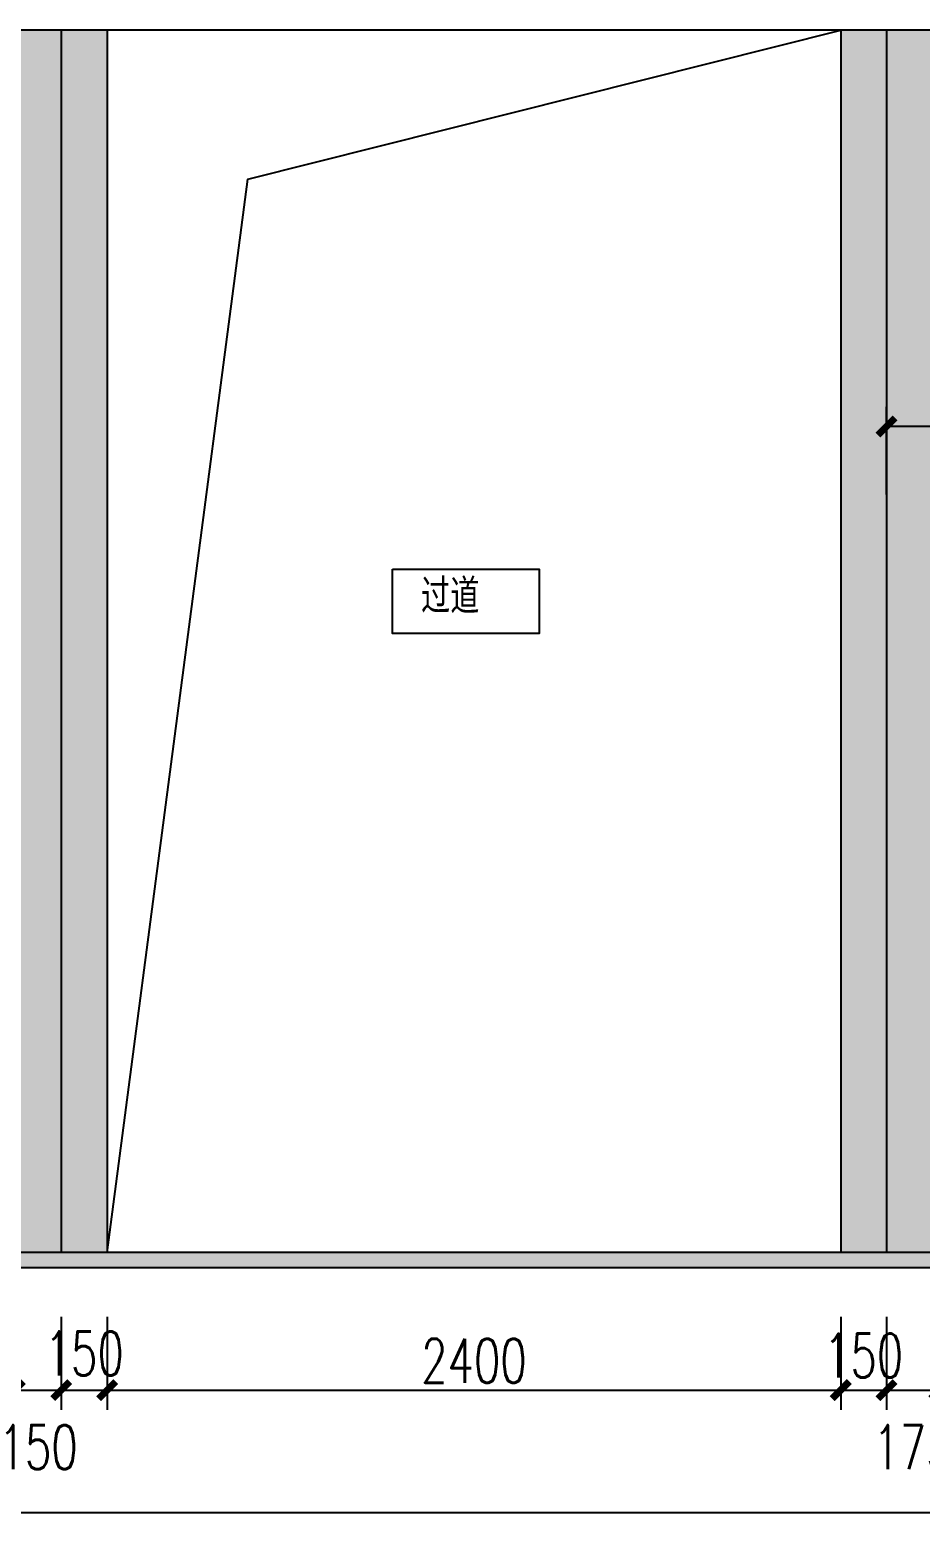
# Model space of a CAD drawing. Header units: millimetres. Extents: x 5625199 to 7433318, y -3316392 to -2552493.
# Drawn here: x 6351878 to 6354793, y -2677437 to -2672523 of the extents above; entities that cross this region are included whole.
import ezdxf

# ---------------------------------------------------------------- set-up
doc = ezdxf.new("R2010")
doc.units = ezdxf.units.MM
doc.set_wipeout_variables(frame=1)
doc.header["$PDMODE"] = 35
doc.header["$PDSIZE"] = -10
doc.layers.add('155', color=155, linetype='Continuous')
doc.styles.add('宋体', font='', dxfattribs={"width": 0.7})
doc.styles.add('标注-尺寸', font='simplex.shx', dxfattribs={"width": 0.7})
doc.styles.get('宋体').set_extended_font_data('SimSun')
doc.dimstyles.new('副本 100', dxfattribs={"dimscale": 0.8, "dimtxt": 180, "dimasz": 70, "dimexe": 80, "dimexo": 100, "dimgap": 30, "dimtad": 1, "dimdec": 0, "dimrnd": 5, "dimdsep": 46, "dimtxsty": '标注-尺寸', "dimblk": 'ARCHTICK', "dimcen": 0.2, "dimdle": 5, "dimclrd": 8, "dimclre": 8, "dimclrt": 2, "dimadec": 0, "dimazin": 0, "dimtfac": 1, "dimtdec": 0, "dimtmove": 2, "dimatfit": 3, "dimldrblk": 'ccccc', "dimfxl": 300, "dimfxlon": 1, "dimtolj": 1, "dimtzin": 0, "dimarcsym": 0})

# ---------------------------------------------------------------- blocks, each defined once
blk = doc.blocks.new('_ArchTick')
at = {"color": 0, "linetype": 'ByBlock', "const_width": 0.4}
blk.add_lwpolyline([(-0.5, -0.5), (0.5, 0.5)], dxfattribs=at)
blk = doc.blocks.new('*D280')
at = {"layer": '155', "color": 8, "lineweight": -2, "ltscale": 500, "transparency": 16777216}
for p, q in [((6351828.7, -2676732.7), (6351828.7, -2677036.7)), ((6351980.5, -2676732.7), (6351980.5, -2677036.7)), ((6351824.7, -2676972.7), (6351984.5, -2676972.7))]:
    blk.add_line(p, q, dxfattribs=at)
at = {"layer": 'Defpoints', "color": 0, "transparency": 16777216}
for p in [(6351828.7, -2676522.7), (6351980.5, -2676522.7), (6351980.5, -2676972.7)]:
    blk.add_point(p, dxfattribs=at)
at = {"layer": '155', "color": 8, "linetype": 'ByBlock', "lineweight": -2, "transparency": 16777216, "xscale": 56, "yscale": 56, "zscale": 56, "rotation": 180}
blk.add_blockref('_ArchTick', (6351828.7, -2676972.7), dxfattribs=at)
at = {"layer": '155', "color": 8, "linetype": 'ByBlock', "lineweight": -2, "transparency": 16777216, "xscale": 56, "yscale": 56, "zscale": 56}
blk.add_blockref('_ArchTick', (6351980.5, -2676972.7), dxfattribs=at)
at = {"layer": '155', "color": 2, "ltscale": 500, "transparency": 16777216, "insert": (6351904.6, -2677159.1), "char_height": 144, "attachment_point": 5, "style": '标注-尺寸'}
blk.add_mtext('\\A1;150', dxfattribs=at)
blk = doc.blocks.new('ccccc')
h = blk.add_hatch(color=44)
h.dxf.hatch_style = 1
h.paths.add_polyline_path([(-1.713, -1.115), (-1.349, -1.475), (0, 0), (-1.349, 1.475), (-1.713, 1.115), (-0.424, 0)])
at = {"color": 44}
for p, q in [((-1.349, 1.475), (-1.713, 1.115)), ((-1.713, 1.115), (-0.424, 0)), ((0, 0), (-1.349, 1.475)), ((-0.424, 0), (-5.067, 0)), ((-1.713, -1.115), (-0.424, 0)), ((0, 0), (-1.349, -1.475)), ((-1.349, -1.475), (-1.713, -1.115))]:
    blk.add_line(p, q, dxfattribs=at)
blk = doc.blocks.new('*D281')
at = {"layer": '155', "color": 8, "lineweight": -2, "ltscale": 500, "transparency": 16777216}
for p, q in [((6351980.5, -2676732.7), (6351980.5, -2677036.7)), ((6352130.5, -2676732.7), (6352130.5, -2677036.7)), ((6351976.5, -2676972.7), (6352134.5, -2676972.7))]:
    blk.add_line(p, q, dxfattribs=at)
at = {"layer": 'Defpoints', "color": 0, "transparency": 16777216}
for p in [(6351980.5, -2676522.7), (6352130.5, -2676522.7), (6352130.5, -2676972.7)]:
    blk.add_point(p, dxfattribs=at)
at = {"layer": '155', "color": 8, "linetype": 'ByBlock', "lineweight": -2, "transparency": 16777216, "xscale": 56, "yscale": 56, "zscale": 56, "rotation": 180}
blk.add_blockref('_ArchTick', (6351980.5, -2676972.7), dxfattribs=at)
at = {"layer": '155', "color": 8, "linetype": 'ByBlock', "lineweight": -2, "transparency": 16777216, "xscale": 56, "yscale": 56, "zscale": 56}
blk.add_blockref('_ArchTick', (6352130.5, -2676972.7), dxfattribs=at)
at = {"layer": '155', "color": 2, "ltscale": 500, "transparency": 16777216, "insert": (6352055.5, -2676852.8), "char_height": 144, "attachment_point": 5, "style": '标注-尺寸'}
blk.add_mtext('\\A1;150', dxfattribs=at)
blk = doc.blocks.new('*D282')
at = {"layer": '155', "color": 8, "lineweight": -2, "ltscale": 500, "transparency": 16777216}
for p, q in [((6352130.5, -2676732.7), (6352130.5, -2677036.7)), ((6354530.5, -2676732.7), (6354530.5, -2677036.7)), ((6352126.5, -2676972.7), (6354534.5, -2676972.7))]:
    blk.add_line(p, q, dxfattribs=at)
at = {"layer": 'Defpoints', "color": 0, "transparency": 16777216}
for p in [(6352130.5, -2676522.7), (6354530.5, -2676522.7), (6354530.5, -2676972.7)]:
    blk.add_point(p, dxfattribs=at)
at = {"layer": '155', "color": 8, "linetype": 'ByBlock', "lineweight": -2, "transparency": 16777216, "xscale": 56, "yscale": 56, "zscale": 56, "rotation": 180}
blk.add_blockref('_ArchTick', (6352130.5, -2676972.7), dxfattribs=at)
at = {"layer": '155', "color": 8, "linetype": 'ByBlock', "lineweight": -2, "transparency": 16777216, "xscale": 56, "yscale": 56, "zscale": 56}
blk.add_blockref('_ArchTick', (6354530.5, -2676972.7), dxfattribs=at)
at = {"layer": '155', "color": 2, "ltscale": 500, "transparency": 16777216, "insert": (6353330.5, -2676876.7), "char_height": 144, "attachment_point": 5, "style": '标注-尺寸'}
blk.add_mtext('\\A1;2400', dxfattribs=at)
blk = doc.blocks.new('*D283')
at = {"layer": '155', "color": 8, "lineweight": -2, "ltscale": 500, "transparency": 16777216}
for p, q in [((6354530.5, -2676732.7), (6354530.5, -2677036.7)), ((6354680.5, -2676732.7), (6354680.5, -2677036.7)), ((6354526.5, -2676972.7), (6354684.5, -2676972.7))]:
    blk.add_line(p, q, dxfattribs=at)
at = {"layer": 'Defpoints', "color": 0, "transparency": 16777216}
for p in [(6354530.5, -2676522.7), (6354680.5, -2676522.7), (6354680.5, -2676972.7)]:
    blk.add_point(p, dxfattribs=at)
at = {"layer": '155', "color": 8, "linetype": 'ByBlock', "lineweight": -2, "transparency": 16777216, "xscale": 56, "yscale": 56, "zscale": 56, "rotation": 180}
blk.add_blockref('_ArchTick', (6354530.5, -2676972.7), dxfattribs=at)
at = {"layer": '155', "color": 8, "linetype": 'ByBlock', "lineweight": -2, "transparency": 16777216, "xscale": 56, "yscale": 56, "zscale": 56}
blk.add_blockref('_ArchTick', (6354680.5, -2676972.7), dxfattribs=at)
at = {"layer": '155', "color": 2, "ltscale": 500, "transparency": 16777216, "insert": (6354605.5, -2676859.8), "char_height": 144, "attachment_point": 5, "style": '标注-尺寸'}
blk.add_mtext('\\A1;150', dxfattribs=at)
blk = doc.blocks.new('*D284')
at = {"layer": '155', "color": 8, "lineweight": -2, "ltscale": 500, "transparency": 16777216}
for p, q in [((6354680.5, -2676732.7), (6354680.5, -2677036.7)), ((6354853.1, -2676732.7), (6354853.1, -2677036.7)), ((6354676.5, -2676972.7), (6354857.1, -2676972.7))]:
    blk.add_line(p, q, dxfattribs=at)
at = {"layer": 'Defpoints', "color": 0, "transparency": 16777216}
for p in [(6354680.5, -2676522.7), (6354853.1, -2676522.7), (6354853.1, -2676972.7)]:
    blk.add_point(p, dxfattribs=at)
at = {"layer": '155', "color": 8, "linetype": 'ByBlock', "lineweight": -2, "transparency": 16777216, "xscale": 56, "yscale": 56, "zscale": 56, "rotation": 180}
blk.add_blockref('_ArchTick', (6354680.5, -2676972.7), dxfattribs=at)
at = {"layer": '155', "color": 8, "linetype": 'ByBlock', "lineweight": -2, "transparency": 16777216, "xscale": 56, "yscale": 56, "zscale": 56}
blk.add_blockref('_ArchTick', (6354853.1, -2676972.7), dxfattribs=at)
at = {"layer": '155', "color": 2, "ltscale": 500, "transparency": 16777216, "insert": (6354766.8, -2677159.1), "char_height": 144, "attachment_point": 5, "style": '标注-尺寸'}
blk.add_mtext('\\A1;175', dxfattribs=at)
blk = doc.blocks.new('*D372')
at = {"layer": '155', "color": 8, "lineweight": -2, "ltscale": 500, "transparency": 16777216}
for p, q in [((6342315.7, -2677132.7), (6342315.7, -2677436.7)), ((6358975.8, -2677132.7), (6358975.8, -2677436.7)), ((6342311.7, -2677372.7), (6358979.8, -2677372.7))]:
    blk.add_line(p, q, dxfattribs=at)
at = {"layer": 'Defpoints', "color": 0, "transparency": 16777216}
for p in [(6342315.7, -2676522.7), (6358975.8, -2676572.7), (6358975.8, -2677372.7)]:
    blk.add_point(p, dxfattribs=at)
at = {"layer": '155', "color": 8, "linetype": 'ByBlock', "lineweight": -2, "transparency": 16777216, "xscale": 56, "yscale": 56, "zscale": 56, "rotation": 180}
blk.add_blockref('_ArchTick', (6342315.7, -2677372.7), dxfattribs=at)
at = {"layer": '155', "color": 8, "linetype": 'ByBlock', "lineweight": -2, "transparency": 16777216, "xscale": 56, "yscale": 56, "zscale": 56}
blk.add_blockref('_ArchTick', (6358975.8, -2677372.7), dxfattribs=at)
at = {"layer": '155', "color": 2, "ltscale": 500, "transparency": 16777216, "insert": (6350645.7, -2677276.7), "char_height": 144, "attachment_point": 5, "style": '标注-尺寸'}
blk.add_mtext('\\A1;16660', dxfattribs=at)
blk = doc.blocks.new('*D516')
at = {"layer": '155', "color": 8, "lineweight": -2, "ltscale": 500, "transparency": 16777216}
for p, q in [((6354680.5, -2674042.7), (6354680.5, -2673756)), ((6355280.5, -2674042.7), (6355280.5, -2673756)), ((6355284.5, -2673820), (6354676.5, -2673820))]:
    blk.add_line(p, q, dxfattribs=at)
at = {"layer": 'Defpoints', "color": 0, "transparency": 16777216}
for p in [(6354680.5, -2673820), (6354680.5, -2674122.7), (6355280.5, -2674122.7)]:
    blk.add_point(p, dxfattribs=at)
at = {"layer": '155', "color": 8, "linetype": 'ByBlock', "lineweight": -2, "transparency": 16777216, "xscale": 56, "yscale": 56, "zscale": 56, "rotation": 180}
blk.add_blockref('_ArchTick', (6354680.5, -2673820), dxfattribs=at)
at = {"layer": '155', "color": 8, "linetype": 'ByBlock', "lineweight": -2, "transparency": 16777216, "xscale": 56, "yscale": 56, "zscale": 56}
blk.add_blockref('_ArchTick', (6355280.5, -2673820), dxfattribs=at)
at = {"layer": '155', "color": 2, "ltscale": 500, "transparency": 16777216, "insert": (6354980.5, -2673724), "char_height": 144, "attachment_point": 5, "style": '标注-尺寸'}
blk.add_mtext('\\A1;600', dxfattribs=at)

msp = doc.modelspace()

# ---------------------------------------------------------------- hatches: boundary and pattern name
at = {"layer": '155', "ltscale": 500}
h = msp.add_hatch(dxfattribs=at)
h.set_pattern_fill('DOTS', color=250, scale=12)
h.set_pattern_definition([(0, (273402.825, -417409.755), (9.525, 19.05), [0, -19.05])])
h.paths.add_polyline_path([(6346976.85, -2672522.72), (6344515.93, -2672522.72), (6344515.93, -2673372.72), (6344515.93, -2676522.72), (6344746.42, -2676522.72), (6344746.42, -2675322.72), (6346746.42, -2675322.72), (6346746.42, -2676522.72), (6346976.85, -2676522.72)])
h.paths.add_polyline_path([(6346976.85, -2676522.72), (6347126.85, -2676522.72), (6347126.85, -2672522.72), (6346976.85, -2672522.72)])
h.paths.add_polyline_path([(6347726.85, -2676522.72), (6347876.85, -2676522.72), (6347876.85, -2672522.72), (6347726.85, -2672522.72)])
h.paths.add_polyline_path([(6347876.85, -2675122.72), (6347876.85, -2676522.72), (6348028.66, -2676522.72), (6348028.66, -2675322.72), (6351828.66, -2675322.72), (6351828.66, -2676522.72), (6351980.47, -2676522.72), (6351980.47, -2672522.72), (6347876.85, -2672522.72), (6347876.85, -2674722.72), (6350376.85, -2674722.72), (6350376.85, -2675122.72)])
h.paths.add_polyline_path([(6357675.76, -2675322.72), (6357675.76, -2673372.72), (6358275.76, -2673372.72), (6358275.76, -2675322.72), (6358653.11, -2675322.72), (6358653.11, -2676522.72), (6358825.76, -2676522.72), (6358825.76, -2672522.72), (6354680.47, -2672522.72), (6354680.47, -2676522.72), (6354853.11, -2676522.72), (6354853.11, -2675322.72)])
h.paths.add_polyline_path([(6355280.47, -2674572.72), (6355280.47, -2674122.72), (6355730.47, -2674122.72), (6355730.47, -2674572.72)], flags=16)
h.paths.add_polyline_path([(6356030.47, -2674572.72), (6356030.47, -2674122.72), (6356480.47, -2674122.72), (6356480.47, -2674572.72)], flags=16)
h.paths.add_polyline_path([(6357230.47, -2674572.72), (6357230.47, -2674122.72), (6356780.47, -2674122.72), (6356780.47, -2674572.72)], flags=16)
h = msp.add_hatch(dxfattribs=at)
h.set_pattern_fill('CONC', color=250, scale=8)
h.set_pattern_definition([(0, (273595.86, -417279.7), (0, 203.2), [0, -203.2]), (0, (273597.9, -417350.83), (0, 203.2), [0, -203.2]), (0, (273604, -417241.1), (0, 203.2), [0, -203.2]), (338.1986, (273498.33, -417304.09), (609.60005548, -203.19998181), [21.8852496, -1072.3802784]), (216.8699, (273518.65, -417312.22), (609.5999833, 406.40002505), [10.16, -1005.84]), (130.6013, (273510.52, -417318.315), (1016.000085595, -1219.19980049), [18.734024, -1854.677317]), (206.5651, (273443.465, -417342.7), (-203.1998289, -203.2002661), [4.543755, -449.8252624]), (326.3099, (273439.4, -417344.73), (406.39991014, -203.20027117), [7.326579, -725.321587]), (108.4349, (273445.497, -417348.795), (-203.19967553, 406.4000883), [6.4257936, -636.149096]), (225, (273573.51, -417363.02), (-3e-14, -203.200063), [8.620963, -278.7471184]), (0, (273567.42, -417369.12), (203.2, 203.2), [12.192, -191.008]), (135, (273579.61, -417369.12), (-203.200065, 1e-14), [8.62096, -278.7471184]), (251.5651, (273549.13, -417232.97), (203.199675, 406.40009185), [6.425792, -636.149096]), (0, (273547.1, -417239.07), (203.2, 203.2), [10.16, -193.04]), (143.1301, (273557.257, -417239.067), (-609.5999833, 406.40002505), [10.16, -1005.84]), (213.6901, (273441.43, -417230.94), (406.3999075, 203.2002694), [7.326576, -725.321587]), (341.5651, (273435.337, -417235.003), (-406.40009185, 203.199675), [12.851584, -629.7233024]), (126.8699, (273447.53, -417239.067), (406.40002505, -609.5999833), [10.16, -1005.84]), (0, (273500.36, -417239.07), (0, 203.2), [0, -203.2]), (0, (273445.5, -417291.9), (0, 203.2), [0, -203.2]), (0, (273502.4, -417367.08), (0, 203.2), [0, -203.2]), (0, (273557.26, -417304.1), (0, 203.2), [0, -203.2]), (0, (273498.33, -417269.55), (0, 203.2), [0, -203.2]), (0, (273453.62, -417263.45), (0, 203.2), [0, -203.2]), (0, (273471.91, -417275.64), (0, 203.2), [0, -203.2]), (0, (273463.78, -417324.41), (0, 203.2), [0, -203.2]), (0, (273415.02, -417316.28), (0, 203.2), [0, -203.2]), (0, (273417.05, -417269.55), (0, 203.2), [0, -203.2]), (0, (273410.95, -417224.84), (0, 203.2), [0, -203.2]), (0, (273473.94, -417216.72), (0, 203.2), [0, -203.2]), (0, (273518.65, -417208.59), (0, 203.2), [0, -203.2]), (0, (273589.77, -417216.72), (0, 203.2), [0, -203.2]), (0, (273541, -417279.7), (0, 203.2), [0, -203.2]), (0, (273520.68, -417243.13), (0, 203.2), [0, -203.2]), (0, (273536.94, -417340.67), (0, 203.2), [0, -203.2]), (0, (273475.98, -417350.83), (0, 203.2), [0, -203.2]), (0, (273536.94, -417395.53), (0, 203.2), [0, -203.2]), (0, (273469.88, -417383.34), (0, 203.2), [0, -203.2]), (0, (273404.86, -417389.44), (0, 203.2), [0, -203.2]), (0, (273429.24, -417399.6), (0, 203.2), [0, -203.2]), (0, (273431.27, -417371.15), (0, 203.2), [0, -203.2]), (0, (273567.42, -417403.66), (0, 203.2), [0, -203.2]), (0, (273591.8, -417320.35), (0, 203.2), [0, -203.2]), (0, (273581.64, -417259.39), (0, 203.2), [0, -203.2]), (0, (273488.17, -417405.7), (0, 203.2), [0, -203.2])])
h.paths.add_polyline_path([(6354530.47, -2676522.72), (6354680.47, -2676522.72), (6354680.47, -2672522.72), (6354530.47, -2672522.72)])
h.paths.add_polyline_path([(6351980.47, -2676522.72), (6352130.47, -2676522.72), (6352130.47, -2672522.72), (6351980.47, -2672522.72)])
h = msp.add_hatch(color=250, dxfattribs=at)
h.dxf.hatch_style = 1
h.paths.add_polyline_path([(6358975.76, -2676522.72), (6342175.71, -2676522.72), (6342175.71, -2676572.72), (6358975.76, -2676572.72)])

# ---------------------------------------------------------------- linework, layer by layer
at = {"layer": '155', "color": 0, "ltscale": 500}
for p, q in [((6358975.76, -2672522.72), (6344515.93, -2672522.72)), ((6358975.76, -2676522.72), (6342175.71, -2676522.72)), ((6358975.76, -2676572.72), (6342175.71, -2676572.72))]:
    msp.add_line(p, q, dxfattribs=at)
at = {"layer": '155', "color": 5, "ltscale": 500}
for p, q in [((6351980.47, -2672522.72), (6351980.47, -2676522.72)), ((6352130.47, -2672522.72), (6352130.47, -2676522.72)), ((6354530.47, -2672522.72), (6354530.47, -2676522.72)), ((6354680.47, -2672522.72), (6354680.47, -2676522.72))]:
    msp.add_line(p, q, dxfattribs=at)
at = {"layer": '155', "color": 250, "ltscale": 500}
msp.add_lwpolyline([(6352130.47, -2676522.72), (6352590.67, -2673010.62), (6354530.47, -2672522.72)], dxfattribs=at)

# ---------------------------------------------------------------- dimensions: what is measured, and where the dimension line sits
at = {"layer": '155', "ltscale": 500}
for base, p1, p2, picture, middle in [((6354680.47, -2673819.96), (6355280.47, -2674122.72), (6354680.47, -2674122.72), '*D516', (6354980.47, -2673723.96)), ((6358975.76, -2677372.72), (6342315.71, -2676522.72), (6358975.76, -2676572.72), '*D372', (6350645.73, -2677276.72)), ((6354530.47, -2676972.72), (6352130.47, -2676522.72), (6354530.47, -2676522.72), '*D282', (6353330.47, -2676876.72))]:
    dim = msp.add_linear_dim(base=base, p1=p1, p2=p2, dimstyle='副本 100', dxfattribs=at)
    dim.commit()
    dim.dimension.update_dxf_attribs({"geometry": picture, "text_midpoint": middle})
for base, p1, p2, picture, middle in [((6351980.47, -2676972.72), (6351828.66, -2676522.72), (6351980.47, -2676522.72), '*D280', (6351904.56, -2677159.09)), ((6352130.47, -2676972.72), (6351980.47, -2676522.72), (6352130.47, -2676522.72), '*D281', (6352055.47, -2676852.79)), ((6354680.47, -2676972.72), (6354530.47, -2676522.72), (6354680.47, -2676522.72), '*D283', (6354605.47, -2676859.77)), ((6354853.11, -2676972.72), (6354680.47, -2676522.72), (6354853.11, -2676522.72), '*D284', (6354766.79, -2677159.09))]:
    dim = msp.add_linear_dim(base=base, p1=p1, p2=p2, dimstyle='副本 100', dxfattribs=at)
    dim.commit()
    dim.dimension.update_dxf_attribs({"geometry": picture, "text_midpoint": middle, "dimtype": 160})

# ---------------------------------------------------------------- next in the draw order: wipeouts: each hides what was drawn before it
at = {"color": 4}
msp.add_wipeout([(6353064.21, -2674286.77), (6353544.21, -2674286.77), (6353544.21, -2674496.77), (6353064.21, -2674496.77)], dxfattribs=at)

# ---------------------------------------------------------------- next in the draw order: linework, layer by layer
at = {"color": 1}
msp.add_lwpolyline([(6353064.21, -2674286.77), (6353544.21, -2674286.77), (6353544.21, -2674496.77), (6353064.21, -2674496.77)], close=True, dxfattribs=at)

# ---------------------------------------------------------------- next in the draw order: texts
at = {"color": 3, "linetype": 'ByBlock', "ltscale": 10, "insert": (6353157.48, -2674321.41), "char_height": 100, "width": 20529.6213, "attachment_point": 1, "style": '宋体'}
msp.add_mtext('过道', dxfattribs=at)

doc.saveas('drawing.dxf')
